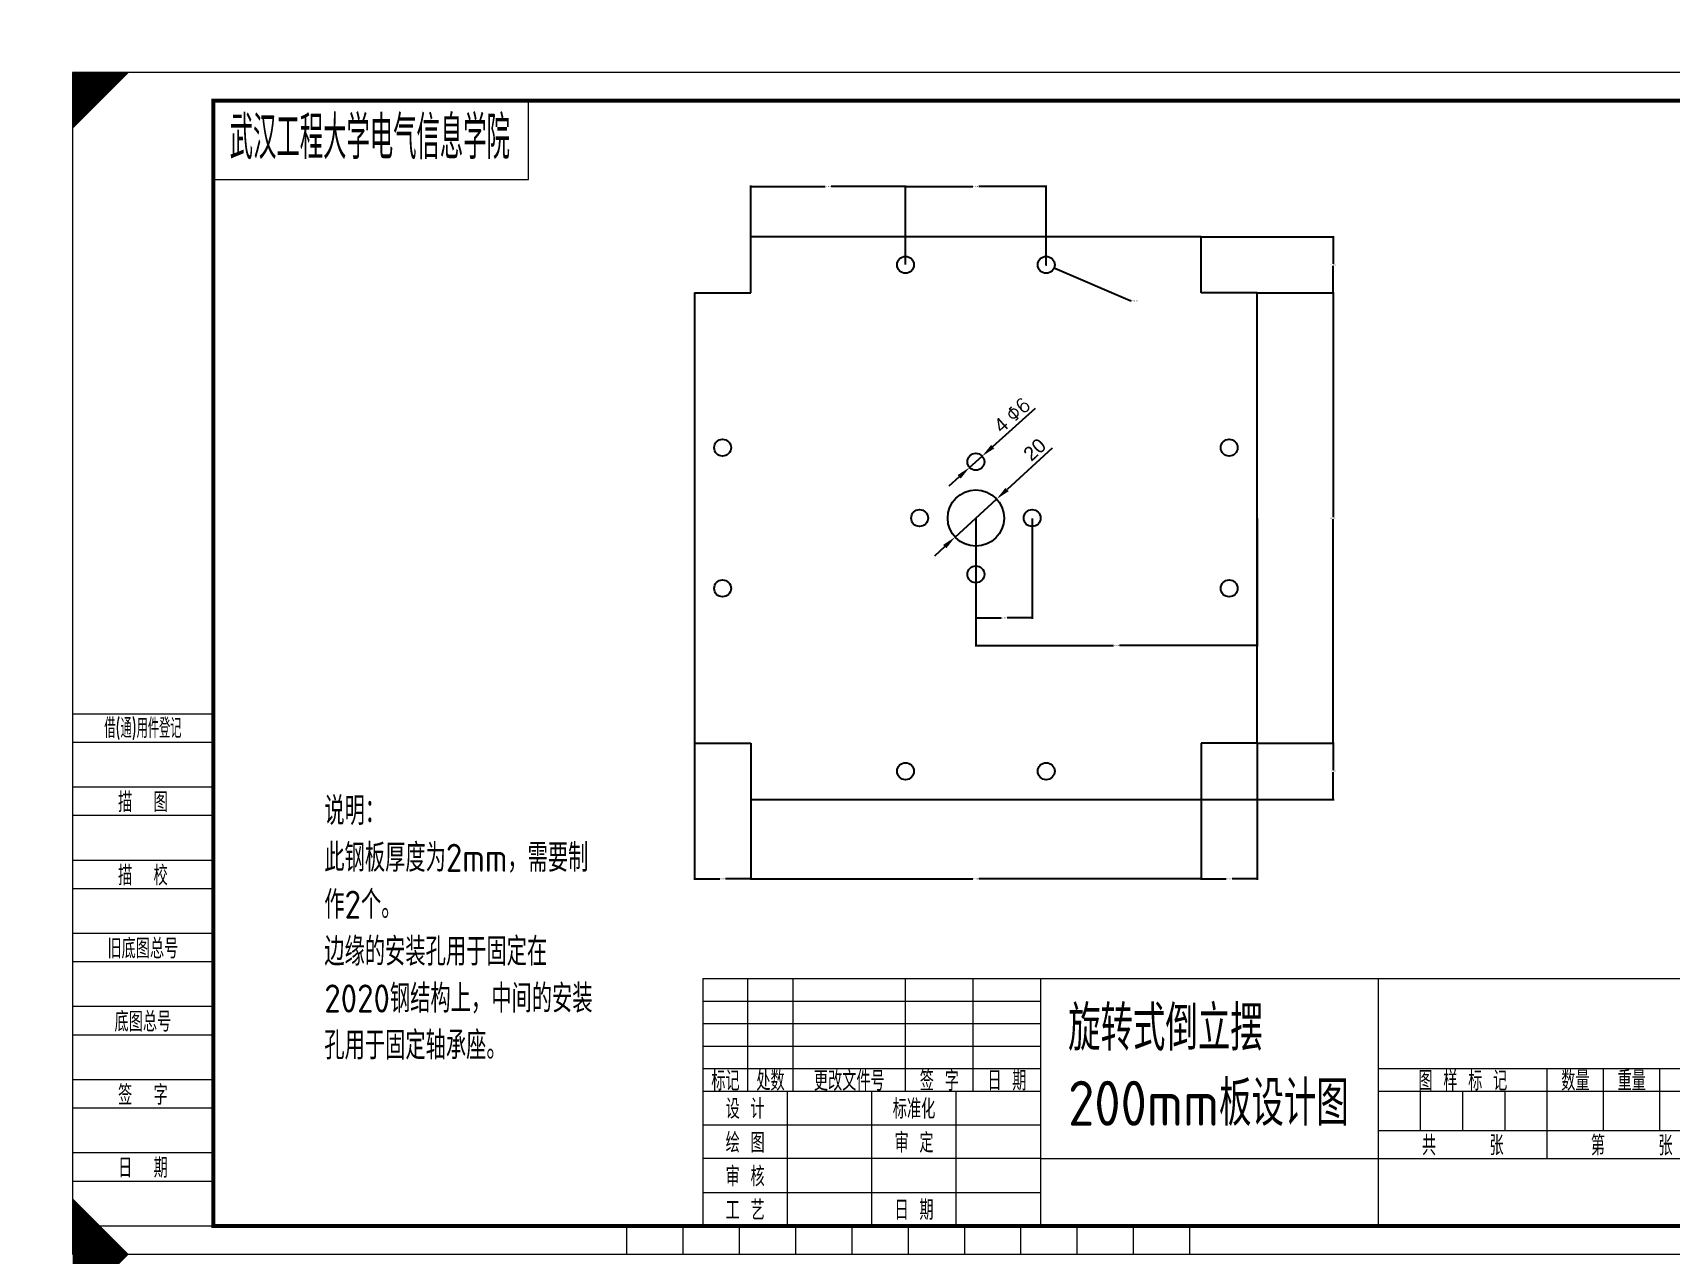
# Model space of a CAD drawing. Header units: millimetres. Extents: x -7 to 1163, y -7 to 637.
# Drawn here: x -7.1 to 283.9, y 420 to 637.1 of the extents above; entities that cross this region are included whole.
import ezdxf
from ezdxf.enums import TextEntityAlignment as Align

# ---------------------------------------------------------------- set-up
doc = ezdxf.new("R2010")
doc.units = ezdxf.units.MM
doc.layers.get('DEFPOINTS').update_dxf_attribs({"lineweight": 18})
for name, color, linetype, lineweight in [('00', 7, 'Continuous', 18), ('1', 30, 'Continuous', 18), ('5细实线', 7, 'Continuous', 18), ('BORDER', 7, 'Continuous', 18), ('DIM', 1, 'Continuous', 18), ('TEXT', 7, 'Continuous', 18)]:
    doc.layers.add(name, color=color, linetype=linetype, lineweight=lineweight)
doc.styles.add('HZ', font='gbenor.shx', dxfattribs={"bigfont": 'gbcbig.shx'})
doc.styles.get("Standard").update_dxf_attribs({"font": 'arial.ttf'})
doc.styles.add('STANDARD 0.75', font='gbenor.shx', dxfattribs={"bigfont": 'gbcbig.shx'})
doc.styles.add('YKYHZ', font='gbenor.shx', dxfattribs={"bigfont": 'gbcbig.shx'})
doc.dimstyles.new('ISO-25', dxfattribs={"dimtxt": 2.5, "dimasz": 2.5, "dimexe": 1.25, "dimexo": 0.625, "dimtad": 1, "dimtxsty": 'Standard', "dimcen": 2.5, "dimadec": 0, "dimazin": 0, "dimtfac": 1, "dimtmove": 0, "dimatfit": 3, "dimfxl": 1, "dimarcsym": 0})
doc.dimstyles.get("Standard").update_dxf_attribs({"dimtxt": 0.18, "dimasz": 0.18, "dimexe": 0.18, "dimexo": 0.0625, "dimgap": 0.09, "dimtad": 0, "dimtih": 1, "dimtoh": 1, "dimdec": 4, "dimzin": 0, "dimdsep": 46, "dimtxsty": 'Standard', "dimcen": 0.09, "dimadec": 0, "dimazin": 0, "dimtfac": 1, "dimtdec": 4, "dimtofl": 0, "dimtmove": 0, "dimatfit": 3, "dimfxl": 1, "dimtolj": 1, "dimtzin": 0, "dimarcsym": 0})

# ---------------------------------------------------------------- blocks, each defined once
blk = doc.blocks.new('*U81')
at = {"layer": 'BORDER', "color": 1, "linetype": 'Continuous', "ltscale": 5}
blk.add_lwpolyline([(0, 210, 0, 14.14, 0), (5, 205, 14.14, 14.14, 0)], format="xyseb", dxfattribs=at)
blk = doc.blocks.new('*U149')
at = {"layer": '00', "color": 7, "linetype": 'Continuous', "ltscale": 5}
for p, q in [((81, 205), (25, 205)), ((25, 205), (25, 191)), ((81, 191), (81, 205)), ((25, 191), (81, 191)), ((112, 49), (292, 49)), ((112, 49), (112, 5)), ((172, 5), (172, 49)), ((232, 5), (232, 49)), ((112, 29), (172, 29)), ((127, 5), (127, 29)), ((142, 5), (142, 29)), ((157, 5), (157, 29)), ((172, 17), (292, 17))]:
    blk.add_line(p, q, dxfattribs=at)
at = {"layer": '1', "color": 5, "linetype": 'Continuous', "ltscale": 5}
for p, q in [((25, 96), (0, 96)), ((0, 91), (25, 91)), ((25, 83), (0, 83)), ((25, 83), (0, 83)), ((0, 78), (25, 78)), ((25, 70), (0, 70)), ((0, 65), (25, 65)), ((25, 57), (0, 57)), ((0, 52), (25, 52)), ((120, 29), (120, 49)), ((128, 29), (128, 49)), ((148, 29), (148, 49)), ((160, 29), (160, 49)), ((25, 44), (0, 44)), ((112, 45), (172, 45)), ((112, 41), (172, 41)), ((0, 39), (25, 39)), ((112, 37), (172, 37)), ((112, 33), (172, 33)), ((232, 33), (292, 33)), ((262, 17), (262, 33)), ((272, 22), (272, 33)), ((282, 22), (282, 33)), ((25, 31), (0, 31)), ((232, 29), (292, 29)), ((239.5, 22), (239.5, 29)), ((247, 22), (247, 29)), ((254.5, 22), (254.5, 29)), ((0, 26), (25, 26)), ((112, 23), (172, 23)), ((232, 22), (292, 22)), ((25, 18), (0, 18)), ((172, 17), (112, 17)), ((0, 13), (25, 13)), ((112, 11), (172, 11)), ((25, 5), (0, 5)), ((25, 5), (0, 5)), ((25, 5), (0, 5)), ((25, 5), (0, 5)), ((25, 5), (0, 5))]:
    blk.add_line(p, q, dxfattribs=at)
at = {"layer": 'BORDER', "color": 1, "linetype": 'Continuous', "ltscale": 5}
for points in [[(0, 210, 0, 14.14, 0), (5, 205, 14.14, 14.14, 0)], [(0, 0, 0, 14.14, 0), (5, 5, 14.14, 14.14, 0)]]:
    blk.add_lwpolyline(points, format="xyseb", dxfattribs=at)
blk.add_lwpolyline([(0, 0), (297, 0), (297, 210), (0, 210)], close=True, dxfattribs=at)
at = {"layer": 'BORDER', "color": 1, "linetype": 'Continuous', "ltscale": 5, "const_width": 0.7}
blk.add_lwpolyline([(25, 5), (292, 5), (292, 205), (25, 205)], close=True, dxfattribs=at)
at = {"layer": 'TEXT', "color": 1, "linetype": 'Continuous', "ltscale": 5}
for points in [[(98.5, 0), (98.5, 5)], [(108.5, 0), (108.5, 5)], [(118.5, 0), (118.5, 5)], [(128.5, 0), (128.5, 5)], [(138.5, 0), (138.5, 5)], [(148.5, 0), (148.5, 5)], [(158.5, 0), (158.5, 5)], [(168.5, 0), (168.5, 5)], [(178.5, 0), (178.5, 5)], [(188.5, 0), (188.5, 5)], [(198.5, 0), (198.5, 5)], [(98.5, 0), (198.5, 0)]]:
    blk.add_lwpolyline(points, dxfattribs=at)
at = {"layer": 'TEXT', "color": 7, "linetype": 'Continuous', "ltscale": 5, "style": 'YKYHZ', "width": 0.790251}
blk.add_text('借(通)用件登记', height=3.5, dxfattribs=at).set_placement((12.5, 93.5), align=Align.MIDDLE)
at = {"layer": 'TEXT', "color": 7, "linetype": 'Continuous', "ltscale": 5, "style": 'YKYHZ'}
for s, p in [('描  图', (12.5, 80.5)), ('描  校', (12.5, 67.5)), ('旧底图总号', (12.5, 54.5)), ('底图总号', (12.5, 41.5)), ('标记', (116, 31)), ('处数', (124, 31)), ('更改文件号', (138, 31)), ('签 字', (154, 31)), ('日 期', (166, 31)), ('图 样 标 记', (247, 31)), ('数量', (267, 31)), ('重量', (277, 31)), ('签  字', (12.5, 28.5)), ('设 计', (119.5, 26)), ('标准化', (149.5, 26)), ('绘 图', (119.5, 20)), ('审 定', (149.5, 20)), ('共     张', (247, 19.5)), ('第     张', (277, 19.5)), ('日  期', (12.5, 15.5)), ('审 核', (119.5, 14)), ('工 艺', (119.5, 8)), ('日 期', (149.5, 8))]:
    blk.add_text(s, height=3.5, dxfattribs=at).set_placement(p, align=Align.MIDDLE)
blk = doc.blocks.new('*D174')
at = {"layer": 'DEFPOINTS', "color": 0, "transparency": 16777216}
for p in [(164.18, 554.21), (156.8, 547.45)]:
    blk.add_point(p, dxfattribs=at)
at = {"layer": 'DIM', "color": 0, "lineweight": -2, "transparency": 16777216}
for p, q in [((174.02, 563.23), (166.02, 555.9)), ((156.8, 547.45), (164.18, 554.21)), ((154.96, 545.76), (153.12, 544.08))]:
    blk.add_line(p, q, dxfattribs=at)
at = {"layer": 'DIM', "color": 0, "transparency": 16777216}
for points in [[(165.74, 556.2), (166.3, 555.59), (164.18, 554.21)], [(154.68, 546.07), (155.24, 545.46), (156.8, 547.45)]]:
    blk.add_solid(points, dxfattribs=at)
at = {"layer": 'DIM', "color": 0, "transparency": 16777216, "insert": (170.94, 562.99), "char_height": 2.5, "attachment_point": 5, "rotation": 42.4971}
blk.add_mtext('20', dxfattribs=at)
blk = doc.blocks.new('*D175')
at = {"layer": 'DEFPOINTS', "color": 0, "transparency": 16777216}
for p in [(161.61, 561.83), (159.38, 559.83)]:
    blk.add_point(p, dxfattribs=at)
at = {"layer": 'DIM', "color": 0, "lineweight": -2, "transparency": 16777216}
for p, q in [((171.02, 570.28), (163.47, 563.5)), ((159.38, 559.83), (161.61, 561.83)), ((157.52, 558.16), (155.66, 556.49))]:
    blk.add_line(p, q, dxfattribs=at)
at = {"layer": 'DIM', "color": 0, "transparency": 16777216}
for points in [[(163.19, 563.81), (163.75, 563.19), (161.61, 561.83)], [(157.24, 558.47), (157.79, 557.85), (159.38, 559.83)]]:
    blk.add_solid(points, dxfattribs=at)
at = {"layer": 'DIM', "color": 0, "transparency": 16777216, "insert": (166.92, 569.12), "char_height": 2.5, "attachment_point": 5, "rotation": 41.9254}
blk.add_mtext('4 {\\A1;\\Fgbenor,gbcbig|c134;Φ\\Ftxt,hzcf|c134;6}', dxfattribs=at)
blk = doc.blocks.new('*D163')
at = {"layer": 'DEFPOINTS', "color": 0, "ltscale": 5, "transparency": 16777216}
for p in [(110.49, 510.83), (120.49, 500.83), (120.49, 486.69)]:
    blk.add_point(p, dxfattribs=at)
at = {"layer": 'DIM', "color": 0, "lineweight": -2, "ltscale": 5, "transparency": 16777216}
for p, q in [((110.49, 510.77), (110.49, 486.51)), ((120.49, 500.77), (120.49, 486.51)), ((110.67, 486.69), (114.97, 486.69)), ((120.31, 486.69), (116.02, 486.69))]:
    blk.add_line(p, q, dxfattribs=at)
at = {"layer": 'DIM', "color": 0, "ltscale": 5, "transparency": 16777216}
for points in [[(110.67, 486.72), (110.67, 486.66), (110.49, 486.69)], [(120.31, 486.72), (120.31, 486.66), (120.49, 486.69)]]:
    blk.add_solid(points, dxfattribs=at)
at = {"layer": 'DIM', "color": 0, "ltscale": 5, "transparency": 16777216, "insert": (115.49, 486.69), "char_height": 0.18, "attachment_point": 5}
blk.add_mtext('\\A1;10.0000', dxfattribs=at)
blk = doc.blocks.new('*D164')
at = {"layer": 'DEFPOINTS', "color": 0, "ltscale": 5, "transparency": 16777216}
for p in [(120.49, 500.83), (200.49, 500.83), (200.49, 486.69)]:
    blk.add_point(p, dxfattribs=at)
at = {"layer": 'DIM', "color": 0, "lineweight": -2, "ltscale": 5, "transparency": 16777216}
for p, q in [((120.49, 500.77), (120.49, 486.51)), ((200.49, 500.77), (200.49, 486.51)), ((120.67, 486.69), (159.96, 486.69)), ((200.31, 486.69), (161.02, 486.69))]:
    blk.add_line(p, q, dxfattribs=at)
at = {"layer": 'DIM', "color": 0, "ltscale": 5, "transparency": 16777216}
for points in [[(120.67, 486.72), (120.67, 486.66), (120.49, 486.69)], [(200.31, 486.72), (200.31, 486.66), (200.49, 486.69)]]:
    blk.add_solid(points, dxfattribs=at)
at = {"layer": 'DIM', "color": 0, "ltscale": 5, "transparency": 16777216, "insert": (160.49, 486.69), "char_height": 0.18, "attachment_point": 5}
blk.add_mtext('\\A1;80.0000', dxfattribs=at)
blk = doc.blocks.new('*D165')
at = {"layer": 'DEFPOINTS', "color": 0, "ltscale": 5, "transparency": 16777216}
for p in [(210.49, 510.83), (200.49, 500.83), (210.49, 486.69)]:
    blk.add_point(p, dxfattribs=at)
at = {"layer": 'DIM', "color": 0, "lineweight": -2, "ltscale": 5, "transparency": 16777216}
for p, q in [((210.49, 510.77), (210.49, 486.51)), ((200.49, 500.77), (200.49, 486.51)), ((200.67, 486.69), (204.97, 486.69)), ((210.31, 486.69), (206.02, 486.69))]:
    blk.add_line(p, q, dxfattribs=at)
at = {"layer": 'DIM', "color": 0, "ltscale": 5, "transparency": 16777216}
for points in [[(200.67, 486.72), (200.67, 486.66), (200.49, 486.69)], [(210.31, 486.72), (210.31, 486.66), (210.49, 486.69)]]:
    blk.add_solid(points, dxfattribs=at)
at = {"layer": 'DIM', "color": 0, "ltscale": 5, "transparency": 16777216, "insert": (205.49, 486.69), "char_height": 0.18, "attachment_point": 5}
blk.add_mtext('\\A1;10.0000', dxfattribs=at)
blk = doc.blocks.new('*D166')
at = {"layer": 'DEFPOINTS', "color": 0, "ltscale": 5, "transparency": 16777216}
for p in [(200.49, 600.83), (210.49, 590.83), (223.97, 590.83)]:
    blk.add_point(p, dxfattribs=at)
at = {"layer": 'DIM', "color": 0, "lineweight": -2, "ltscale": 5, "transparency": 16777216}
for p, q in [((200.55, 600.83), (224.15, 600.83)), ((223.97, 600.65), (223.97, 596.01)), ((223.97, 591.01), (223.97, 595.65)), ((210.55, 590.83), (224.15, 590.83))]:
    blk.add_line(p, q, dxfattribs=at)
at = {"layer": 'DIM', "color": 0, "ltscale": 5, "transparency": 16777216}
for points in [[(223.94, 600.65), (224, 600.65), (223.97, 600.83)], [(223.94, 591.01), (224, 591.01), (223.97, 590.83)]]:
    blk.add_solid(points, dxfattribs=at)
at = {"layer": 'DIM', "color": 0, "ltscale": 5, "transparency": 16777216, "insert": (223.97, 595.83), "char_height": 0.18, "attachment_point": 5}
blk.add_mtext('\\A1;10.0000', dxfattribs=at)
blk = doc.blocks.new('*D167')
at = {"layer": 'DEFPOINTS', "color": 0, "ltscale": 5, "transparency": 16777216}
for p in [(210.49, 590.83), (210.49, 510.83), (223.97, 510.83)]:
    blk.add_point(p, dxfattribs=at)
at = {"layer": 'DIM', "color": 0, "lineweight": -2, "ltscale": 5, "transparency": 16777216}
for p, q in [((210.55, 590.83), (224.15, 590.83)), ((223.97, 590.65), (223.97, 551.01)), ((223.97, 511.01), (223.97, 550.65)), ((210.55, 510.83), (224.15, 510.83))]:
    blk.add_line(p, q, dxfattribs=at)
at = {"layer": 'DIM', "color": 0, "ltscale": 5, "transparency": 16777216}
for points in [[(223.94, 590.65), (224, 590.65), (223.97, 590.83)], [(223.94, 511.01), (224, 511.01), (223.97, 510.83)]]:
    blk.add_solid(points, dxfattribs=at)
at = {"layer": 'DIM', "color": 0, "ltscale": 5, "transparency": 16777216, "insert": (223.97, 550.83), "char_height": 0.18, "attachment_point": 5}
blk.add_mtext('\\A1;80.0000', dxfattribs=at)
blk = doc.blocks.new('*D168')
at = {"layer": 'DEFPOINTS', "color": 0, "ltscale": 5, "transparency": 16777216}
for p in [(210.49, 510.83), (200.49, 500.83), (223.97, 500.83)]:
    blk.add_point(p, dxfattribs=at)
at = {"layer": 'DIM', "color": 0, "lineweight": -2, "ltscale": 5, "transparency": 16777216}
for p, q in [((210.55, 510.83), (224.15, 510.83)), ((223.97, 510.65), (223.97, 506.01)), ((223.97, 501.01), (223.97, 505.65)), ((200.55, 500.83), (224.15, 500.83))]:
    blk.add_line(p, q, dxfattribs=at)
at = {"layer": 'DIM', "color": 0, "ltscale": 5, "transparency": 16777216}
for points in [[(223.94, 510.65), (224, 510.65), (223.97, 510.83)], [(223.94, 501.01), (224, 501.01), (223.97, 500.83)]]:
    blk.add_solid(points, dxfattribs=at)
at = {"layer": 'DIM', "color": 0, "ltscale": 5, "transparency": 16777216, "insert": (223.97, 505.83), "char_height": 0.18, "attachment_point": 5}
blk.add_mtext('\\A1;10.0000', dxfattribs=at)
blk = doc.blocks.new('*D169')
at = {"layer": 'DEFPOINTS', "color": 0, "ltscale": 5, "transparency": 16777216}
for p in [(160.49, 550.83), (210.49, 550.83), (210.49, 528.18)]:
    blk.add_point(p, dxfattribs=at)
at = {"layer": 'DIM', "color": 0, "lineweight": -2, "ltscale": 5, "transparency": 16777216}
for p, q in [((160.49, 550.77), (160.49, 528)), ((210.49, 550.77), (210.49, 528)), ((160.67, 528.18), (184.96, 528.18)), ((210.31, 528.18), (186.02, 528.18))]:
    blk.add_line(p, q, dxfattribs=at)
at = {"layer": 'DIM', "color": 0, "ltscale": 5, "transparency": 16777216}
for points in [[(160.67, 528.21), (160.67, 528.15), (160.49, 528.18)], [(210.31, 528.21), (210.31, 528.15), (210.49, 528.18)]]:
    blk.add_solid(points, dxfattribs=at)
at = {"layer": 'DIM', "color": 0, "ltscale": 5, "transparency": 16777216, "insert": (185.49, 528.18), "char_height": 0.18, "attachment_point": 5}
blk.add_mtext('\\A1;50.0000', dxfattribs=at)
blk = doc.blocks.new('*D170')
at = {"layer": 'DEFPOINTS', "color": 0, "ltscale": 5, "transparency": 16777216}
for p in [(160.49, 550.83), (170.49, 550.83), (170.49, 533.1)]:
    blk.add_point(p, dxfattribs=at)
at = {"layer": 'DIM', "color": 0, "lineweight": -2, "ltscale": 5, "transparency": 16777216}
for p, q in [((160.49, 550.77), (160.49, 532.92)), ((170.49, 550.77), (170.49, 532.92)), ((160.67, 533.1), (164.97, 533.1)), ((170.31, 533.1), (166.02, 533.1))]:
    blk.add_line(p, q, dxfattribs=at)
at = {"layer": 'DIM', "color": 0, "ltscale": 5, "transparency": 16777216}
for points in [[(160.67, 533.13), (160.67, 533.07), (160.49, 533.1)], [(170.31, 533.13), (170.31, 533.07), (170.49, 533.1)]]:
    blk.add_solid(points, dxfattribs=at)
at = {"layer": 'DIM', "color": 0, "ltscale": 5, "transparency": 16777216, "insert": (165.49, 533.1), "char_height": 0.18, "attachment_point": 5}
blk.add_mtext('\\A1;10.0000', dxfattribs=at)
blk = doc.blocks.new('*D171')
at = {"layer": 'DEFPOINTS', "color": 0, "ltscale": 5, "transparency": 16777216}
for p in [(147.99, 609.75), (120.49, 600.83), (147.99, 595.83)]:
    blk.add_point(p, dxfattribs=at)
at = {"layer": 'DIM', "color": 0, "lineweight": -2, "ltscale": 5, "transparency": 16777216}
for p, q in [((120.49, 600.89), (120.49, 609.93)), ((120.67, 609.75), (133.71, 609.75)), ((147.81, 609.75), (134.78, 609.75)), ((147.99, 595.89), (147.99, 609.93))]:
    blk.add_line(p, q, dxfattribs=at)
at = {"layer": 'DIM', "color": 0, "ltscale": 5, "transparency": 16777216}
for points in [[(120.67, 609.78), (120.67, 609.72), (120.49, 609.75)], [(147.81, 609.78), (147.81, 609.72), (147.99, 609.75)]]:
    blk.add_solid(points, dxfattribs=at)
at = {"layer": 'DIM', "color": 0, "ltscale": 5, "transparency": 16777216, "insert": (134.24, 609.75), "char_height": 0.18, "attachment_point": 5}
blk.add_mtext('\\A1;27.5000', dxfattribs=at)
blk = doc.blocks.new('*D172')
at = {"layer": 'DEFPOINTS', "color": 0, "ltscale": 5, "transparency": 16777216}
for p in [(172.99, 609.75), (147.99, 595.83), (172.99, 595.83)]:
    blk.add_point(p, dxfattribs=at)
at = {"layer": 'DIM', "color": 0, "lineweight": -2, "ltscale": 5, "transparency": 16777216}
for p, q in [((147.99, 595.89), (147.99, 609.93)), ((148.17, 609.75), (159.96, 609.75)), ((172.81, 609.75), (161.03, 609.75)), ((172.99, 595.89), (172.99, 609.93))]:
    blk.add_line(p, q, dxfattribs=at)
at = {"layer": 'DIM', "color": 0, "ltscale": 5, "transparency": 16777216}
for points in [[(148.17, 609.78), (148.17, 609.72), (147.99, 609.75)], [(172.81, 609.78), (172.81, 609.72), (172.99, 609.75)]]:
    blk.add_solid(points, dxfattribs=at)
at = {"layer": 'DIM', "color": 0, "ltscale": 5, "transparency": 16777216, "insert": (160.49, 609.75), "char_height": 0.18, "attachment_point": 5}
blk.add_mtext('\\A1;25.0000', dxfattribs=at)
blk = doc.blocks.new('*D173')
at = {"layer": 'DEFPOINTS', "color": 0, "ltscale": 5, "transparency": 16777216}
for p in [(171.61, 596.42), (174.37, 595.24)]:
    blk.add_point(p, dxfattribs=at)
at = {"layer": 'DIM', "color": 0, "lineweight": -2, "ltscale": 5, "transparency": 16777216}
for p, q in [((172.9, 595.83), (173.08, 595.83)), ((172.99, 595.74), (172.99, 595.92)), ((187.9, 589.43), (174.54, 595.17)), ((188.08, 589.43), (187.9, 589.43))]:
    blk.add_line(p, q, dxfattribs=at)
at = {"layer": 'DIM', "color": 0, "ltscale": 5, "transparency": 16777216}
blk.add_solid([(174.55, 595.2), (174.52, 595.14), (174.37, 595.24)], dxfattribs=at)
at = {"layer": 'DIM', "color": 0, "ltscale": 5, "transparency": 16777216, "insert": (188.71, 589.43), "char_height": 0.18, "attachment_point": 5}
blk.add_mtext('\\A1;8∅3.0000', dxfattribs=at)

msp = doc.modelspace()

# ---------------------------------------------------------------- linework, layer by layer
for p, q in [((120.49151, 590.83082), (120.49151, 600.83082)), ((200.49151, 590.83082), (200.49151, 600.83082)), ((110.49151, 590.83082), (120.49151, 590.83082)), ((210.49151, 590.83082), (200.49151, 590.83082)), ((110.49151, 510.83082), (120.49151, 510.83082)), ((120.49151, 510.83082), (120.49151, 500.83082)), ((210.49151, 510.83082), (200.49151, 510.83082)), ((200.49151, 510.83082), (200.49151, 500.83082))]:
    msp.add_line(p, q)
for points in [[(200.49151, 600.83082), (120.49151, 600.83082)], [(110.49151, 590.83082), (110.49151, 510.83082)], [(210.49151, 510.83082), (210.49151, 590.83082)], [(120.49151, 500.83082), (200.49151, 500.83082)]]:
    msp.add_lwpolyline(points)
for centre, radius in [((147.99151, 595.83082), 1.5), ((172.99151, 595.83082), 1.5), ((115.49151, 563.33082), 1.5), ((205.49151, 563.33082), 1.5), ((160.49151, 560.83082), 1.5), ((160.49151, 550.83082), 5), ((150.49151, 550.83082), 1.5), ((170.49151, 550.83082), 1.5), ((160.49151, 540.83082), 1.5), ((115.49151, 538.33082), 1.5), ((205.49151, 538.33082), 1.5), ((147.99151, 505.83082), 1.5), ((172.99151, 505.83082), 1.5)]:
    msp.add_circle(centre, radius)

# ---------------------------------------------------------------- block references
at = {"layer": 'BORDER', "linetype": 'Continuous', "ltscale": 5}
for name, p in [('*U149', (0, 420)), ('*U81', (0, 210))]:
    msp.add_blockref(name, p, dxfattribs=at)

# ---------------------------------------------------------------- texts
at = {"style": 'STANDARD 0.75', "width": 0.75}
msp.add_text('武汉工程大学电气信息学院', height=7.6847448, dxfattribs=at).set_placement((27.91793, 614.60615))
at = {"layer": '5细实线', "ltscale": 5, "attachment_point": 1, "style": 'HZ'}
for s, width, gutter_width, insert, char_height in [('说明：\\P此钢板厚度为2mm，需要制作2个。\\P边缘的安装孔用于固定在2020钢结构上，中间的安装孔用于固定轴承座。', 48.7713556, 17.5, (44.72927, 501.29065), 5), ('旋转式倒立摆\\P200mm板设计图', 52.5368465, 50, (176.87501, 464.16637), 8)]:
    msp.add_mtext_dynamic_manual_height_columns(s, width=width, gutter_width=gutter_width, heights=[0], dxfattribs=dict(at, insert=insert, char_height=char_height))

# ---------------------------------------------------------------- dimensions: what is measured, and where the dimension line sits
at = {"layer": 'DIM', "ltscale": 5}
for base, p1, p2, picture, middle in [((147.99151, 609.75278), (120.49151, 600.83082), (147.99151, 595.83082), '*D171', (134.24151, 609.75278)), ((172.99151, 609.75278), (147.99151, 595.83082), (172.99151, 595.83082), '*D172', (160.49151, 609.75278)), ((210.49151, 528.18239), (160.49151, 550.83082), (210.49151, 550.83082), '*D169', (185.49151, 528.18239)), ((170.49151, 533.09629), (160.49151, 550.83082), (170.49151, 550.83082), '*D170', (165.49151, 533.09629)), ((120.49151, 486.68805), (110.49151, 510.83082), (120.49151, 500.83082), '*D163', (115.49151, 486.68805)), ((210.49151, 486.68805), (200.49151, 500.83082), (210.49151, 510.83082), '*D165', (205.49151, 486.68805)), ((200.49151, 486.68805), (120.49151, 500.83082), (200.49151, 500.83082), '*D164', (160.49151, 486.68805))]:
    dim = msp.add_linear_dim(base=base, p1=p1, p2=p2, dimstyle='Standard', dxfattribs=at)
    dim.commit()
    dim.dimension.update_dxf_attribs({"geometry": picture, "text_midpoint": middle})
for base, p1, p2, picture, middle in [((223.97188, 590.83082), (200.49151, 600.83082), (210.49151, 590.83082), '*D166', (223.97188, 595.83082)), ((223.97188, 510.83082), (210.49151, 590.83082), (210.49151, 510.83082), '*D167', (223.97188, 550.83082)), ((223.97188, 500.83082), (210.49151, 510.83082), (200.49151, 500.83082), '*D168', (223.97188, 505.83082))]:
    dim = msp.add_linear_dim(base=base, p1=p1, p2=p2, angle=90, dimstyle='Standard', dxfattribs=at)
    dim.commit()
    dim.dimension.update_dxf_attribs({"geometry": picture, "text_midpoint": middle})
dim = msp.add_diameter_dim_2p(p1=(171.6131, 596.42242), p2=(174.36992, 595.23921), text='8<>', dimstyle='Standard', dxfattribs=at)
dim.commit()
dim.dimension.update_dxf_attribs({"geometry": '*D173', "text_midpoint": (188.71036, 589.4325), "dimtype": 163})
at = {"layer": 'DIM'}
dim = msp.add_diameter_dim_2p(p1=(159.37549, 559.82857), p2=(161.60753, 561.83306), text='4 {\\A1;\\Fgbenor,gbcbig|c134;Φ\\Ftxt,hzcf|c134;6}', dimstyle='ISO-25', dxfattribs=at)
dim.commit()
dim.dimension.update_dxf_attribs({"geometry": '*D175', "text_midpoint": (166.92036, 569.12436)})
dim = msp.add_diameter_dim_2p(p1=(156.80495, 547.45305), p2=(164.17807, 554.20858), text='20', dimstyle='ISO-25', dxfattribs=at)
dim.commit()
dim.dimension.update_dxf_attribs({"geometry": '*D174', "text_midpoint": (172.22673, 561.58308), "dimtype": 163})

doc.saveas('drawing.dxf')
